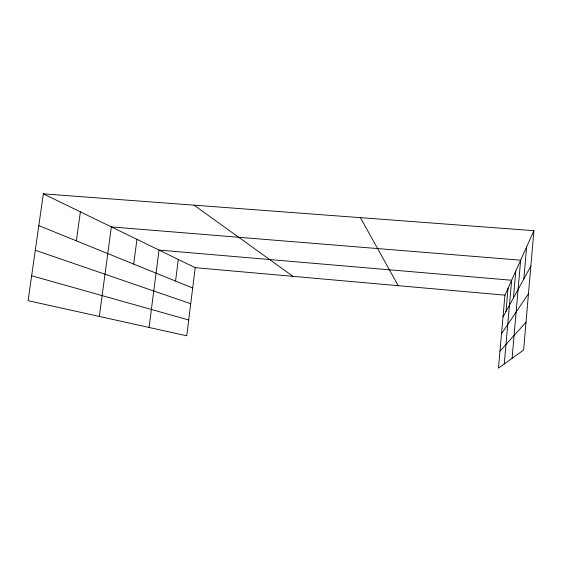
<?xml version="1.0" encoding="UTF-8"?>
<svg xmlns="http://www.w3.org/2000/svg" width="562" height="562" viewBox="0 0 562 562"><rect width="100%" height="100%" fill="white"/><g stroke="black" fill="none" stroke-linecap="round" stroke-linejoin="round"><path stroke-width="0.84" d="M533.9 230.687L523.629 350.021L498.466 368.152L504.943 295.155L533.9 230.687L43.351 193.848L28.1 300.684L186.746 335.802L195.211 267.674L43.351 193.848M504.262 363.972L511.638 280.255L159.025 250.083L149.07 327.463M513.422 297.937L515.783 271.017M512.08 358.338L520.651 260.192L111.36 226.915L99.326 316.448M523.847 278.921L526.629 246.887M506.004 311.467L508.062 288.215M175.548 281.056L178.28 259.44M133.693 264.091L136.945 239.349M76.376 240.852L80.38 211.853M503.011 316.926L530.851 266.149M501.522 333.765L528.484 293.652M499.976 351.18L526.025 322.167M195.211 267.674L504.943 295.155M31.655 275.773L188.713 319.968M35.301 250.252L190.736 303.719M38.813 225.629L192.689 288.004M194.052 205.165L292.999 276.349M360.432 217.663L398.205 285.686"/></g></svg>
